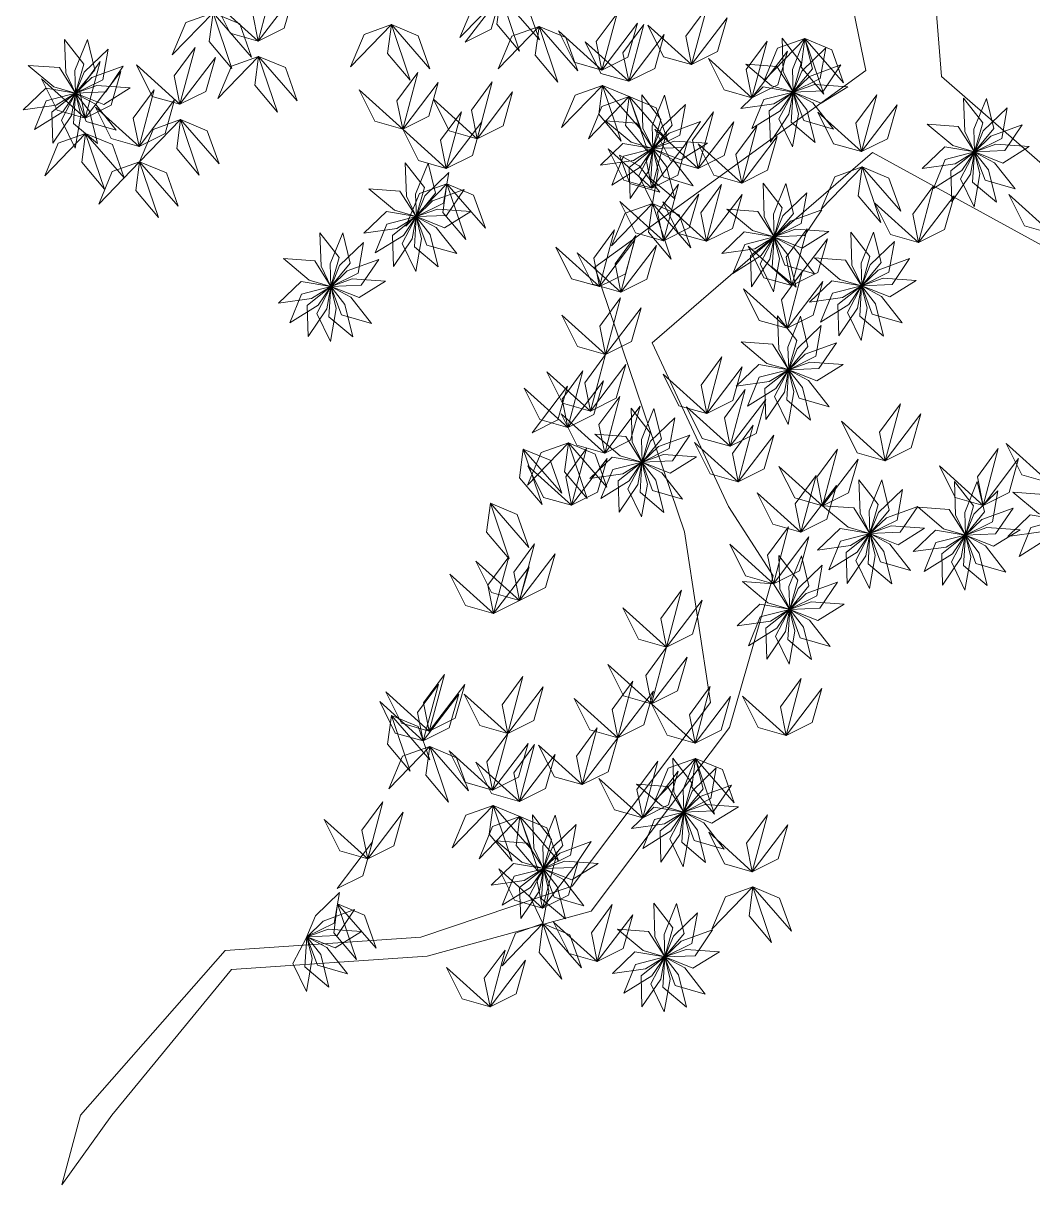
# Model space of a CAD drawing. Header units: inches. Extents: x 4350 to 28384, y -6772 to 993.
# Drawn here: x 5219.3 to 5322.4, y 417.6 to 536.2 of the extents above; entities that cross this region are included whole.
import ezdxf

# ---------------------------------------------------------------- set-up
doc = ezdxf.new("R2010")
doc.units = ezdxf.units.IN
doc.header["$MEASUREMENT"] = 0
doc.layers.add('nascosti', color=1, linetype='Continuous')

msp = doc.modelspace()

# ---------------------------------------------------------------- linework, layer by layer
at = {"layer": 'nascosti', "linetype": 'Continuous', "lineweight": 0}
for points in [[(5440.23, 498.36), (5418.93, 504.08), (5403.46, 505.31), (5384.08, 514.9), (5363.53, 492.9), (5334.44, 512.13), (5313.09, 530.75), (5311.06, 555.89), (5312.89, 582.33), (5310.26, 596.51), (5291.49, 613.85), (5281.13, 625.41), (5297.87, 633.21), (5333.93, 644.31), (5365.51, 649.59), (5395.2, 641.32), (5435.2, 634.39)], [(5302.06, 547.47), (5305.35, 531.37), (5277.7, 511.27), (5286.83, 484.23), (5289.48, 466.83), (5275.36, 448.07), (5259.91, 442.86), (5239.93, 441.49), (5225.16, 424.67), (5223.25, 417.57), (5228.38, 424.68), (5240.58, 439.56), (5260.56, 440.93), (5277.31, 445.5), (5291.42, 464.26), (5295.88, 479.75), (5291.33, 486.82), (5283.53, 503.56), (5306.03, 522.99), (5336.39, 506.34)]]:
    msp.add_lwpolyline(points, dxfattribs=at)
at = {"layer": 'nascosti', "lineweight": 0}
for points in [[(5243.31, 534.36), (5242.72, 537.27), (5244.85, 540.16), (5243.31, 534.36)], [(5243.31, 534.36), (5245.96, 535.68), (5246.94, 539.13), (5243.31, 534.36)], [(5268.08, 539.02), (5265.28, 538.03), (5263.9, 534.72), (5268.08, 539.02)], [(5264.44, 534.25), (5267.1, 535.57), (5268.08, 539.02), (5264.44, 534.25)], [(5268.08, 539.02), (5267.69, 536.09), (5270, 533.34), (5268.08, 539.02)], [(5268.08, 539.02), (5270.81, 537.88), (5272.02, 534.5), (5268.08, 539.02)], [(5243.31, 534.36), (5240.46, 535.17), (5238.86, 538.38), (5243.31, 534.36)], [(5287.56, 531.96), (5286.98, 534.86), (5289.11, 537.75), (5287.56, 531.96)], [(5238.7, 537.25), (5235.91, 536.25), (5234.53, 532.94), (5238.7, 537.25)], [(5238.7, 537.25), (5238.31, 534.31), (5240.63, 531.57), (5238.7, 537.25)], [(5238.7, 537.25), (5241.44, 536.11), (5242.64, 532.73), (5238.7, 537.25)], [(5278.41, 531.39), (5277.83, 534.3), (5279.96, 537.19), (5278.41, 531.39)], [(5278.41, 531.39), (5281.07, 532.71), (5282.04, 536.17), (5278.41, 531.39)], [(5287.56, 531.96), (5290.22, 533.28), (5291.2, 536.73), (5287.56, 531.96)], [(5256.91, 536.04), (5254.12, 535.04), (5252.74, 531.73), (5256.91, 536.04)], [(5256.91, 536.04), (5256.52, 533.1), (5258.84, 530.35), (5256.91, 536.04)], [(5256.91, 536.04), (5259.65, 534.89), (5260.85, 531.51), (5256.91, 536.04)], [(5271.99, 535.85), (5269.2, 534.85), (5267.82, 531.54), (5271.99, 535.85)], [(5271.99, 535.85), (5271.6, 532.91), (5273.92, 530.17), (5271.99, 535.85)], [(5271.99, 535.85), (5274.73, 534.71), (5275.94, 531.33), (5271.99, 535.85)], [(5278.41, 531.39), (5275.56, 532.2), (5273.96, 535.41), (5278.41, 531.39)], [(5281.15, 530.25), (5280.56, 533.16), (5282.69, 536.05), (5281.15, 530.25)], [(5281.15, 530.25), (5283.8, 531.57), (5284.78, 535.03), (5281.15, 530.25)], [(5287.56, 531.96), (5284.71, 532.76), (5283.11, 535.98), (5287.56, 531.96)], [(5223.54, 534.52), (5223.66, 531.12), (5224.67, 529.04), (5225.5, 532.01), (5223.54, 534.52)], [(5225.88, 534.51), (5224.6, 531.35), (5224.67, 529.04), (5226.64, 531.42), (5225.88, 534.51)], [(5281.15, 530.25), (5278.3, 531.06), (5276.7, 534.27), (5281.15, 530.25)], [(5293.73, 528.57), (5293.15, 531.47), (5295.27, 534.36), (5293.73, 528.57)], [(5299.14, 534.63), (5296.35, 533.63), (5294.96, 530.32), (5299.14, 534.63)], [(5296.81, 534.64), (5296.93, 531.24), (5297.93, 529.16), (5298.76, 532.13), (5296.81, 534.64)], [(5299.14, 534.63), (5297.86, 531.47), (5297.93, 529.16), (5299.9, 531.54), (5299.14, 534.63)], [(5299.14, 534.63), (5298.75, 531.69), (5301.06, 528.95), (5299.14, 534.63)], [(5299.14, 534.63), (5301.87, 533.48), (5303.08, 530.1), (5299.14, 534.63)], [(5228, 533.54), (5225.54, 531.17), (5224.67, 529.04), (5227.44, 530.41), (5228, 533.54)], [(5235.32, 527.9), (5234.74, 530.81), (5236.86, 533.7), (5235.32, 527.9)], [(5235.32, 527.9), (5237.98, 529.22), (5238.95, 532.68), (5235.32, 527.9)], [(5243.36, 532.79), (5240.57, 531.8), (5239.19, 528.49), (5243.36, 532.79)], [(5243.36, 532.79), (5242.97, 529.86), (5245.29, 527.11), (5243.36, 532.79)], [(5243.36, 532.79), (5246.1, 531.65), (5247.3, 528.27), (5243.36, 532.79)], [(5293.73, 528.57), (5290.88, 529.37), (5289.28, 532.59), (5293.73, 528.57)], [(5293.73, 528.57), (5296.38, 529.89), (5297.36, 533.34), (5293.73, 528.57)], [(5301.26, 533.66), (5298.81, 531.29), (5297.94, 529.16), (5300.7, 530.53), (5301.26, 533.66)], [(5219.83, 531.88), (5222.45, 529.68), (5224.66, 529.04), (5223.01, 531.65), (5219.83, 531.88)], [(5229.54, 531.8), (5226.34, 530.63), (5224.67, 529.03), (5227.76, 529.16), (5229.54, 531.8)], [(5225.63, 526.49), (5225.05, 529.39), (5227.18, 532.28), (5225.63, 526.49)], [(5235.32, 527.9), (5232.47, 528.71), (5230.87, 531.92), (5235.32, 527.9)], [(5293.1, 531.99), (5295.71, 529.8), (5297.92, 529.16), (5296.27, 531.76), (5293.1, 531.99)], [(5302.8, 531.92), (5299.6, 530.75), (5297.94, 529.15), (5301.02, 529.28), (5302.8, 531.92)], [(5225.63, 526.49), (5222.78, 527.29), (5221.18, 530.51), (5225.63, 526.49)], [(5225.63, 526.49), (5228.29, 527.81), (5229.27, 531.26), (5225.63, 526.49)], [(5258.07, 525.36), (5257.48, 528.27), (5259.61, 531.16), (5258.07, 525.36)], [(5219.32, 527.34), (5222.7, 527.82), (5224.66, 529.03), (5221.62, 529.55), (5219.32, 527.34)], [(5220.47, 525.32), (5223.36, 527.12), (5224.66, 529.03), (5221.67, 528.26), (5220.47, 525.32)], [(5222.34, 523.93), (5224.25, 526.76), (5224.66, 529.03), (5222.24, 527.11), (5222.34, 523.93)], [(5224.62, 523.43), (5225.21, 526.79), (5224.66, 529.03), (5223.23, 526.29), (5224.62, 523.43)], [(5226.9, 523.89), (5226.08, 527.2), (5224.66, 529.02), (5224.47, 525.95), (5226.9, 523.89)], [(5230.24, 529.57), (5226.84, 529.81), (5224.67, 529.03), (5227.54, 527.89), (5230.24, 529.57)], [(5228.8, 525.25), (5226.7, 527.93), (5224.67, 529.02), (5225.74, 526.13), (5228.8, 525.25)], [(5231.15, 523.6), (5230.56, 526.5), (5232.69, 529.39), (5231.15, 523.6)], [(5258.07, 525.36), (5255.22, 526.17), (5253.62, 529.38), (5258.07, 525.36)], [(5258.07, 525.36), (5260.72, 526.68), (5261.7, 530.14), (5258.07, 525.36)], [(5265.66, 524.39), (5265.08, 527.3), (5267.21, 530.19), (5265.66, 524.39)], [(5265.66, 524.39), (5268.32, 525.71), (5269.29, 529.16), (5265.66, 524.39)], [(5278.47, 529.83), (5275.67, 528.83), (5274.29, 525.52), (5278.47, 529.83)], [(5278.47, 529.83), (5278.08, 526.89), (5280.39, 524.15), (5278.47, 529.83)], [(5278.47, 529.83), (5281.2, 528.69), (5282.41, 525.3), (5278.47, 529.83)], [(5292.58, 527.46), (5295.96, 527.94), (5297.92, 529.15), (5294.88, 529.67), (5292.58, 527.46)], [(5293.73, 525.44), (5296.62, 527.24), (5297.92, 529.15), (5294.93, 528.38), (5293.73, 525.44)], [(5295.61, 524.05), (5297.51, 526.88), (5297.92, 529.15), (5295.5, 527.23), (5295.61, 524.05)], [(5297.88, 523.55), (5298.47, 526.9), (5297.92, 529.14), (5296.49, 526.41), (5297.88, 523.55)], [(5300.17, 524.01), (5299.34, 527.32), (5297.93, 529.14), (5297.73, 526.07), (5300.17, 524.01)], [(5302.06, 525.37), (5299.96, 528.05), (5297.93, 529.14), (5299.01, 526.25), (5302.06, 525.37)], [(5303.51, 529.69), (5300.11, 529.93), (5297.94, 529.15), (5300.8, 528.01), (5303.51, 529.69)], [(5231.15, 523.6), (5233.8, 524.92), (5234.78, 528.37), (5231.15, 523.6)], [(5265.66, 524.39), (5262.81, 525.2), (5261.21, 528.41), (5265.66, 524.39)], [(5281.2, 528.69), (5278.41, 527.69), (5277.03, 524.38), (5281.2, 528.69)], [(5281.2, 528.69), (5280.81, 525.75), (5283.13, 523), (5281.2, 528.69)], [(5281.2, 528.69), (5283.94, 527.54), (5285.14, 524.16), (5281.2, 528.69)], [(5282.48, 528.87), (5282.6, 525.46), (5283.61, 523.38), (5284.44, 526.35), (5282.48, 528.87)], [(5284.81, 528.85), (5283.54, 525.69), (5283.61, 523.38), (5285.58, 525.76), (5284.81, 528.85)], [(5286.93, 527.88), (5284.48, 525.52), (5283.61, 523.38), (5286.37, 524.75), (5286.93, 527.88)], [(5304.93, 523.07), (5304.34, 525.98), (5306.47, 528.87), (5304.93, 523.07)], [(5304.93, 523.07), (5307.58, 524.39), (5308.56, 527.85), (5304.93, 523.07)], [(5315.34, 528.53), (5315.46, 525.13), (5316.46, 523.05), (5317.29, 526.02), (5315.34, 528.53)], [(5317.67, 528.51), (5316.39, 525.35), (5316.46, 523.05), (5318.43, 525.42), (5317.67, 528.51)], [(5231.15, 523.6), (5228.3, 524.4), (5226.7, 527.62), (5231.15, 523.6)], [(5262.52, 521.34), (5261.94, 524.25), (5264.06, 527.14), (5262.52, 521.34)], [(5288.25, 521.34), (5287.67, 524.25), (5289.79, 527.14), (5288.25, 521.34)], [(5304.93, 523.07), (5302.07, 523.88), (5300.47, 527.09), (5304.93, 523.07)], [(5319.79, 527.55), (5317.34, 525.18), (5316.47, 523.04), (5319.23, 524.42), (5319.79, 527.55)], [(5235.37, 526.34), (5232.58, 525.34), (5231.2, 522.03), (5235.37, 526.34)], [(5235.37, 526.34), (5234.99, 523.4), (5237.3, 520.66), (5235.37, 526.34)], [(5235.37, 526.34), (5238.11, 525.2), (5239.32, 521.82), (5235.37, 526.34)], [(5262.52, 521.34), (5265.18, 522.66), (5266.15, 526.12), (5262.52, 521.34)], [(5278.77, 526.22), (5281.38, 524.03), (5283.6, 523.38), (5281.95, 525.99), (5278.77, 526.22)], [(5288.48, 526.14), (5285.28, 524.97), (5283.61, 523.38), (5286.69, 523.5), (5288.48, 526.14)], [(5288.25, 521.34), (5290.9, 522.66), (5291.88, 526.11), (5288.25, 521.34)], [(5292.68, 519.86), (5292.09, 522.77), (5294.22, 525.66), (5292.68, 519.86)], [(5311.63, 525.88), (5314.24, 523.69), (5316.45, 523.05), (5314.8, 525.65), (5311.63, 525.88)], [(5321.33, 525.8), (5318.13, 524.64), (5316.47, 523.04), (5319.55, 523.17), (5321.33, 525.8)], [(5225.69, 524.92), (5222.89, 523.92), (5221.51, 520.61), (5225.69, 524.92)], [(5225.69, 524.92), (5225.3, 521.98), (5227.61, 519.24), (5225.69, 524.92)], [(5225.69, 524.92), (5228.42, 523.78), (5229.63, 520.4), (5225.69, 524.92)], [(5262.52, 521.34), (5259.67, 522.15), (5258.07, 525.36), (5262.52, 521.34)], [(5283.51, 519.34), (5282.92, 522.24), (5285.05, 525.13), (5283.51, 519.34)], [(5288.25, 521.34), (5285.4, 522.15), (5283.8, 525.36), (5288.25, 521.34)], [(5292.68, 519.86), (5295.33, 521.18), (5296.31, 524.63), (5292.68, 519.86)], [(5278.26, 521.69), (5281.63, 522.16), (5283.59, 523.38), (5280.55, 523.89), (5278.26, 521.69)], [(5283.51, 519.34), (5280.65, 520.14), (5279.05, 523.36), (5283.51, 519.34)], [(5279.41, 519.66), (5282.3, 521.47), (5283.59, 523.37), (5280.61, 522.61), (5279.41, 519.66)], [(5281.28, 518.27), (5283.19, 521.1), (5283.6, 523.37), (5281.18, 521.45), (5281.28, 518.27)], [(5283.56, 517.77), (5284.15, 521.13), (5283.6, 523.37), (5282.17, 520.63), (5283.56, 517.77)], [(5285.84, 518.24), (5285.02, 521.54), (5283.6, 523.37), (5283.41, 520.29), (5285.84, 518.24)], [(5283.51, 519.34), (5286.16, 520.66), (5287.14, 524.11), (5283.51, 519.34)], [(5289.18, 523.92), (5285.78, 524.15), (5283.61, 523.37), (5286.48, 522.24), (5289.18, 523.92)], [(5287.74, 519.59), (5285.64, 522.28), (5283.61, 523.37), (5284.68, 520.48), (5287.74, 519.59)], [(5292.68, 519.86), (5289.82, 520.67), (5288.23, 523.88), (5292.68, 519.86)], [(5311.11, 521.35), (5314.49, 521.83), (5316.45, 523.04), (5313.41, 523.56), (5311.11, 521.35)], [(5322.04, 523.58), (5318.64, 523.82), (5316.47, 523.04), (5319.33, 521.9), (5322.04, 523.58)], [(5231.2, 522.03), (5228.41, 521.03), (5227.03, 517.72), (5231.2, 522.03)], [(5231.2, 522.03), (5230.81, 519.09), (5233.13, 516.35), (5231.2, 522.03)], [(5231.2, 522.03), (5233.94, 520.89), (5235.14, 517.51), (5231.2, 522.03)], [(5258.33, 521.92), (5258.45, 518.52), (5259.45, 516.44), (5260.28, 519.41), (5258.33, 521.92)], [(5260.66, 521.9), (5259.38, 518.74), (5259.46, 516.44), (5261.42, 518.82), (5260.66, 521.9)], [(5284.32, 518.93), (5282.22, 521.62), (5280.19, 522.71), (5281.26, 519.82), (5284.32, 518.93)], [(5312.26, 519.32), (5315.15, 521.13), (5316.45, 523.04), (5313.46, 522.27), (5312.26, 519.32)], [(5314.14, 517.94), (5316.04, 520.77), (5316.45, 523.04), (5314.03, 521.12), (5314.14, 517.94)], [(5316.41, 517.44), (5317, 520.79), (5316.45, 523.03), (5315.02, 520.3), (5316.41, 517.44)], [(5318.7, 517.9), (5317.87, 521.21), (5316.46, 523.03), (5316.26, 519.95), (5318.7, 517.9)], [(5320.59, 519.26), (5318.49, 521.94), (5316.46, 523.03), (5317.54, 520.14), (5320.59, 519.26)], [(5262.78, 520.94), (5260.33, 518.57), (5259.46, 516.44), (5262.22, 517.81), (5262.78, 520.94)], [(5304.98, 521.5), (5302.19, 520.51), (5300.8, 517.2), (5304.98, 521.5)], [(5304.98, 521.5), (5304.59, 518.57), (5306.9, 515.82), (5304.98, 521.5)], [(5304.98, 521.5), (5307.71, 520.36), (5308.92, 516.98), (5304.98, 521.5)], [(5262.57, 519.77), (5259.78, 518.78), (5258.4, 515.47), (5262.57, 519.77)], [(5262.57, 519.77), (5262.18, 516.84), (5264.5, 514.09), (5262.57, 519.77)], [(5262.57, 519.77), (5265.31, 518.63), (5266.52, 515.25), (5262.57, 519.77)], [(5284.68, 513.96), (5284.1, 516.86), (5286.22, 519.75), (5284.68, 513.96)], [(5289.08, 513.91), (5288.5, 516.81), (5290.63, 519.7), (5289.08, 513.91)], [(5294.87, 519.85), (5294.99, 516.45), (5295.99, 514.37), (5296.82, 517.34), (5294.87, 519.85)], [(5297.2, 519.83), (5295.92, 516.67), (5296, 514.37), (5297.96, 516.74), (5297.2, 519.83)], [(5310.73, 513.78), (5310.15, 516.69), (5312.27, 519.58), (5310.73, 513.78)], [(5254.62, 519.27), (5257.23, 517.08), (5259.45, 516.44), (5257.79, 519.04), (5254.62, 519.27)], [(5264.33, 519.19), (5261.12, 518.03), (5259.46, 516.43), (5262.54, 516.56), (5264.33, 519.19)], [(5284.68, 513.96), (5287.33, 515.28), (5288.31, 518.73), (5284.68, 513.96)], [(5289.08, 513.91), (5291.74, 515.23), (5292.72, 518.68), (5289.08, 513.91)], [(5299.32, 518.87), (5296.87, 516.5), (5296, 514.36), (5298.76, 515.74), (5299.32, 518.87)], [(5310.73, 513.78), (5313.39, 515.1), (5314.36, 518.55), (5310.73, 513.78)], [(5324.43, 514.67), (5321.57, 515.48), (5319.97, 518.69), (5324.43, 514.67)], [(5265.03, 516.97), (5261.63, 517.21), (5259.46, 516.43), (5262.33, 515.29), (5265.03, 516.97)], [(5283.56, 517.77), (5280.77, 516.78), (5279.38, 513.46), (5283.56, 517.77)], [(5284.68, 513.96), (5281.83, 514.76), (5280.23, 517.98), (5284.68, 513.96)], [(5283.56, 517.77), (5283.17, 514.83), (5285.48, 512.09), (5283.56, 517.77)], [(5283.56, 517.77), (5286.29, 516.63), (5287.5, 513.25), (5283.56, 517.77)], [(5289.08, 513.91), (5286.23, 514.72), (5284.63, 517.93), (5289.08, 513.91)], [(5291.16, 517.2), (5293.77, 515.01), (5295.99, 514.37), (5294.33, 516.97), (5291.16, 517.2)], [(5310.73, 513.78), (5307.88, 514.59), (5306.28, 517.8), (5310.73, 513.78)], [(5254.11, 514.74), (5257.48, 515.22), (5259.44, 516.43), (5256.4, 516.95), (5254.11, 514.74)], [(5255.26, 512.72), (5258.15, 514.52), (5259.44, 516.43), (5256.45, 515.66), (5255.26, 512.72)], [(5257.13, 511.33), (5259.04, 514.16), (5259.44, 516.43), (5257.03, 514.51), (5257.13, 511.33)], [(5259.41, 510.83), (5260, 514.18), (5259.45, 516.42), (5258.02, 513.69), (5259.41, 510.83)], [(5261.69, 511.29), (5260.86, 514.6), (5259.45, 516.42), (5259.26, 513.34), (5261.69, 511.29)], [(5263.59, 512.65), (5261.49, 515.33), (5259.45, 516.42), (5260.53, 513.53), (5263.59, 512.65)], [(5300.87, 517.12), (5297.66, 515.96), (5296, 514.36), (5299.08, 514.49), (5300.87, 517.12)], [(5249.62, 514.79), (5249.74, 511.38), (5250.74, 509.3), (5251.57, 512.27), (5249.62, 514.79)], [(5278.15, 509.28), (5277.57, 512.18), (5279.69, 515.07), (5278.15, 509.28)], [(5290.65, 512.67), (5294.02, 513.15), (5295.98, 514.36), (5292.94, 514.88), (5290.65, 512.67)], [(5301.57, 514.9), (5298.17, 515.14), (5296, 514.36), (5298.87, 513.22), (5301.57, 514.9)], [(5297.81, 509.39), (5297.22, 512.29), (5299.35, 515.18), (5297.81, 509.39)], [(5303.81, 514.86), (5303.93, 511.46), (5304.94, 509.38), (5305.77, 512.35), (5303.81, 514.86)], [(5306.14, 514.84), (5304.87, 511.68), (5304.94, 509.38), (5306.91, 511.76), (5306.14, 514.84)], [(5251.95, 514.77), (5250.67, 511.61), (5250.74, 509.3), (5252.71, 511.68), (5251.95, 514.77)], [(5254.07, 513.8), (5251.62, 511.43), (5250.75, 509.3), (5253.51, 510.67), (5254.07, 513.8)], [(5278.15, 509.28), (5280.81, 510.6), (5281.78, 514.05), (5278.15, 509.28)], [(5280.34, 508.72), (5279.75, 511.62), (5281.88, 514.51), (5280.34, 508.72)], [(5291.79, 510.64), (5294.68, 512.45), (5295.98, 514.36), (5292.99, 513.59), (5291.79, 510.64)], [(5293.67, 509.26), (5295.57, 512.09), (5295.98, 514.36), (5293.57, 512.44), (5293.67, 509.26)], [(5295.94, 508.76), (5296.54, 512.11), (5295.99, 514.35), (5294.56, 511.62), (5295.94, 508.76)], [(5298.23, 509.22), (5297.4, 512.53), (5295.99, 514.35), (5295.8, 511.27), (5298.23, 509.22)], [(5300.12, 510.58), (5298.03, 513.26), (5295.99, 514.35), (5297.07, 511.46), (5300.12, 510.58)], [(5297.81, 509.39), (5300.46, 510.71), (5301.44, 514.16), (5297.81, 509.39)], [(5308.27, 513.88), (5305.81, 511.51), (5304.94, 509.38), (5307.71, 510.75), (5308.27, 513.88)], [(5278.15, 509.28), (5275.3, 510.08), (5273.7, 513.3), (5278.15, 509.28)], [(5280.34, 508.72), (5277.49, 509.53), (5275.89, 512.74), (5280.34, 508.72)], [(5280.34, 508.72), (5282.99, 510.04), (5283.97, 513.49), (5280.34, 508.72)], [(5297.81, 509.39), (5294.95, 510.19), (5293.35, 513.41), (5297.81, 509.39)], [(5245.91, 512.14), (5248.52, 509.95), (5250.73, 509.3), (5249.08, 511.91), (5245.91, 512.14)], [(5255.62, 512.06), (5252.41, 510.89), (5250.75, 509.3), (5253.83, 509.42), (5255.62, 512.06)], [(5300.1, 512.21), (5302.71, 510.02), (5304.93, 509.38), (5303.28, 511.98), (5300.1, 512.21)], [(5309.81, 512.14), (5306.61, 510.97), (5304.94, 509.37), (5308.03, 509.5), (5309.81, 512.14)], [(5256.32, 509.84), (5252.92, 510.07), (5250.75, 509.29), (5253.62, 508.16), (5256.32, 509.84)], [(5297.33, 505.04), (5296.74, 507.94), (5298.87, 510.83), (5297.33, 505.04)], [(5310.51, 509.91), (5307.11, 510.15), (5304.94, 509.37), (5307.81, 508.23), (5310.51, 509.91)], [(5245.39, 507.61), (5248.77, 508.08), (5250.73, 509.3), (5247.69, 509.81), (5245.39, 507.61)], [(5246.54, 505.58), (5249.43, 507.38), (5250.73, 509.29), (5247.74, 508.53), (5246.54, 505.58)], [(5248.42, 504.19), (5250.32, 507.02), (5250.73, 509.29), (5248.31, 507.37), (5248.42, 504.19)], [(5250.69, 503.69), (5251.29, 507.05), (5250.73, 509.29), (5249.31, 506.55), (5250.69, 503.69)], [(5252.98, 504.16), (5252.15, 507.46), (5250.74, 509.29), (5250.54, 506.21), (5252.98, 504.16)], [(5254.87, 505.51), (5252.78, 508.2), (5250.74, 509.29), (5251.82, 506.4), (5254.87, 505.51)], [(5297.33, 505.04), (5294.47, 505.84), (5292.88, 509.05), (5297.33, 505.04)], [(5297.33, 505.04), (5299.98, 506.36), (5300.96, 509.81), (5297.33, 505.04)], [(5299.59, 507.68), (5302.97, 508.16), (5304.93, 509.37), (5301.88, 509.89), (5299.59, 507.68)], [(5300.74, 505.66), (5303.63, 507.46), (5304.93, 509.37), (5301.94, 508.6), (5300.74, 505.66)], [(5302.61, 504.27), (5304.52, 507.1), (5304.93, 509.37), (5302.51, 507.45), (5302.61, 504.27)], [(5304.89, 503.77), (5305.48, 507.12), (5304.93, 509.36), (5303.5, 506.63), (5304.89, 503.77)], [(5307.17, 504.23), (5306.35, 507.54), (5304.93, 509.36), (5304.74, 506.28), (5307.17, 504.23)], [(5309.07, 505.59), (5306.97, 508.27), (5304.94, 509.36), (5306.01, 506.47), (5309.07, 505.59)], [(5278.77, 502.35), (5278.19, 505.26), (5280.32, 508.15), (5278.77, 502.35)], [(5278.77, 502.35), (5281.43, 503.68), (5282.4, 507.13), (5278.77, 502.35)], [(5278.77, 502.35), (5275.92, 503.16), (5274.32, 506.37), (5278.77, 502.35)], [(5296.35, 506.29), (5296.47, 502.89), (5297.47, 500.81), (5298.3, 503.78), (5296.35, 506.29)], [(5298.68, 506.27), (5297.4, 503.11), (5297.48, 500.81), (5299.44, 503.18), (5298.68, 506.27)], [(5300.8, 505.31), (5298.35, 502.94), (5297.48, 500.8), (5300.24, 502.18), (5300.8, 505.31)], [(5292.64, 503.64), (5295.25, 501.45), (5297.47, 500.81), (5295.81, 503.41), (5292.64, 503.64)], [(5302.35, 503.56), (5299.15, 502.4), (5297.48, 500.8), (5300.56, 500.93), (5302.35, 503.56)], [(5277.23, 496.56), (5276.65, 499.46), (5278.77, 502.35), (5277.23, 496.56)], [(5289.11, 496.32), (5288.53, 499.22), (5290.66, 502.11), (5289.11, 496.32)], [(5277.23, 496.56), (5274.38, 497.37), (5272.78, 500.58), (5277.23, 496.56)], [(5274.93, 494.89), (5274.34, 497.79), (5276.47, 500.68), (5274.93, 494.89)], [(5277.23, 496.56), (5279.88, 497.88), (5280.86, 501.33), (5277.23, 496.56)], [(5289.11, 496.32), (5291.77, 497.64), (5292.74, 501.09), (5289.11, 496.32)], [(5292.13, 499.11), (5295.5, 499.59), (5297.46, 500.8), (5294.42, 501.32), (5292.13, 499.11)], [(5293.28, 497.08), (5296.17, 498.89), (5297.46, 500.8), (5294.48, 500.03), (5293.28, 497.08)], [(5295.15, 495.7), (5297.06, 498.52), (5297.46, 500.79), (5295.05, 498.88), (5295.15, 495.7)], [(5297.43, 495.2), (5298.02, 498.55), (5297.47, 500.79), (5296.04, 498.06), (5297.43, 495.2)], [(5299.71, 495.66), (5298.88, 498.97), (5297.47, 500.79), (5297.28, 497.71), (5299.71, 495.66)], [(5301.61, 497.02), (5299.51, 499.7), (5297.47, 500.79), (5298.55, 497.9), (5301.61, 497.02)], [(5303.05, 501.34), (5299.65, 501.58), (5297.48, 500.8), (5300.35, 499.66), (5303.05, 501.34)], [(5274.93, 494.89), (5277.58, 496.21), (5278.56, 499.66), (5274.93, 494.89)], [(5289.11, 496.32), (5286.26, 497.12), (5284.66, 500.34), (5289.11, 496.32)], [(5274.93, 494.89), (5272.07, 495.7), (5270.47, 498.91), (5274.93, 494.89)], [(5271.27, 494.35), (5273.92, 495.68), (5274.9, 499.13), (5271.27, 494.35)], [(5291.5, 492.98), (5290.92, 495.89), (5293.04, 498.78), (5291.5, 492.98)], [(5278.69, 492.29), (5278.1, 495.19), (5280.23, 498.08), (5278.69, 492.29)], [(5278.69, 492.29), (5281.34, 493.61), (5282.32, 497.06), (5278.69, 492.29)], [(5291.5, 492.98), (5288.65, 493.79), (5287.05, 497), (5291.5, 492.98)], [(5291.5, 492.98), (5294.16, 494.3), (5295.13, 497.76), (5291.5, 492.98)], [(5307.33, 491.51), (5306.75, 494.42), (5308.88, 497.31), (5307.33, 491.51)], [(5278.69, 492.29), (5275.84, 493.09), (5274.24, 496.31), (5278.69, 492.29)], [(5281.38, 496.86), (5281.5, 493.45), (5282.51, 491.37), (5283.34, 494.34), (5281.38, 496.86)], [(5283.71, 496.84), (5282.44, 493.68), (5282.51, 491.37), (5284.48, 493.75), (5283.71, 496.84)], [(5285.84, 495.87), (5283.38, 493.5), (5282.51, 491.37), (5285.28, 492.74), (5285.84, 495.87)], [(5307.33, 491.51), (5309.99, 492.83), (5310.96, 496.29), (5307.33, 491.51)], [(5292.32, 489.36), (5291.74, 492.26), (5293.86, 495.15), (5292.32, 489.36)], [(5307.33, 491.51), (5304.48, 492.32), (5302.88, 495.53), (5307.33, 491.51)], [(5277.67, 494.21), (5280.28, 492.02), (5282.5, 491.37), (5280.85, 493.98), (5277.67, 494.21)], [(5287.38, 494.13), (5284.18, 492.96), (5282.51, 491.37), (5285.6, 491.49), (5287.38, 494.13)], [(5292.32, 489.36), (5294.98, 490.68), (5295.95, 494.13), (5292.32, 489.36)], [(5270.38, 492.7), (5269.99, 489.76), (5272.31, 487.02), (5270.38, 492.7)], [(5270.38, 492.7), (5273.12, 491.56), (5274.32, 488.18), (5270.38, 492.7)], [(5274.98, 493.32), (5272.19, 492.33), (5270.8, 489.01), (5274.98, 493.32)], [(5274.98, 493.32), (5274.59, 490.38), (5276.9, 487.64), (5274.98, 493.32)], [(5275.3, 486.96), (5274.71, 489.86), (5276.84, 492.75), (5275.3, 486.96)], [(5274.98, 493.32), (5277.71, 492.18), (5278.92, 488.8), (5274.98, 493.32)], [(5292.32, 489.36), (5289.47, 490.16), (5287.87, 493.38), (5292.32, 489.36)], [(5300.94, 486.91), (5300.36, 489.81), (5302.48, 492.7), (5300.94, 486.91)], [(5317.33, 486.95), (5316.75, 489.85), (5318.87, 492.74), (5317.33, 486.95)], [(5324.13, 489.25), (5321.28, 490.05), (5319.68, 493.27), (5324.13, 489.25)], [(5275.3, 486.96), (5277.95, 488.28), (5278.93, 491.73), (5275.3, 486.96)], [(5277.16, 489.68), (5280.54, 490.15), (5282.5, 491.37), (5279.45, 491.88), (5277.16, 489.68)], [(5278.31, 487.65), (5281.2, 489.46), (5282.5, 491.36), (5279.51, 490.6), (5278.31, 487.65)], [(5280.18, 486.26), (5282.09, 489.09), (5282.5, 491.36), (5280.08, 489.44), (5280.18, 486.26)], [(5282.46, 485.76), (5283.05, 489.12), (5282.5, 491.36), (5281.07, 488.62), (5282.46, 485.76)], [(5284.74, 486.23), (5283.92, 489.53), (5282.5, 491.36), (5282.31, 488.28), (5284.74, 486.23)], [(5288.08, 491.91), (5284.68, 492.14), (5282.51, 491.36), (5285.38, 490.23), (5288.08, 491.91)], [(5286.64, 487.58), (5284.54, 490.27), (5282.51, 491.36), (5283.58, 488.47), (5286.64, 487.58)], [(5300.94, 486.91), (5303.6, 488.23), (5304.57, 491.68), (5300.94, 486.91)], [(5317.33, 486.95), (5319.98, 488.27), (5320.96, 491.72), (5317.33, 486.95)], [(5275.3, 486.96), (5272.45, 487.76), (5270.85, 490.97), (5275.3, 486.96)], [(5300.94, 486.91), (5298.09, 487.71), (5296.49, 490.93), (5300.94, 486.91)], [(5298.73, 484.21), (5298.14, 487.11), (5300.27, 490), (5298.73, 484.21)], [(5317.33, 486.95), (5314.48, 487.75), (5312.88, 490.97), (5317.33, 486.95)], [(5298.73, 484.21), (5301.38, 485.53), (5302.36, 488.98), (5298.73, 484.21)], [(5304.65, 489.56), (5304.77, 486.15), (5305.78, 484.07), (5306.61, 487.05), (5304.65, 489.56)], [(5306.98, 489.54), (5305.71, 486.38), (5305.78, 484.07), (5307.75, 486.45), (5306.98, 489.54)], [(5314.4, 489.4), (5314.52, 485.99), (5315.52, 483.92), (5316.35, 486.89), (5314.4, 489.4)], [(5316.73, 489.38), (5315.45, 486.22), (5315.53, 483.92), (5317.49, 486.29), (5316.73, 489.38)], [(5298.73, 484.21), (5295.87, 485.01), (5294.27, 488.22), (5298.73, 484.21)], [(5309.1, 488.57), (5306.65, 486.21), (5305.78, 484.07), (5308.54, 485.44), (5309.1, 488.57)], [(5318.85, 488.42), (5316.4, 486.05), (5315.53, 483.91), (5318.29, 485.28), (5318.85, 488.42)], [(5320.36, 488.3), (5322.97, 486.11), (5325.19, 485.47), (5323.53, 488.07), (5320.36, 488.3)], [(5267.02, 487.16), (5266.63, 484.22), (5268.94, 481.48), (5267.02, 487.16)], [(5267.02, 487.16), (5269.75, 486.02), (5270.96, 482.64), (5267.02, 487.16)], [(5300.94, 486.91), (5303.55, 484.72), (5305.77, 484.07), (5304.12, 486.68), (5300.94, 486.91)], [(5310.65, 486.83), (5307.45, 485.66), (5305.78, 484.07), (5308.86, 484.2), (5310.65, 486.83)], [(5310.69, 486.75), (5313.3, 484.56), (5315.52, 483.92), (5313.86, 486.52), (5310.69, 486.75)], [(5320.4, 486.67), (5317.19, 485.51), (5315.53, 483.91), (5318.61, 484.04), (5320.4, 486.67)], [(5319.85, 483.77), (5323.22, 484.25), (5325.18, 485.46), (5322.14, 485.98), (5319.85, 483.77)], [(5321, 481.74), (5323.89, 483.55), (5325.18, 485.46), (5322.2, 484.69), (5321, 481.74)], [(5295.92, 478.95), (5295.33, 481.85), (5297.46, 484.74), (5295.92, 478.95)], [(5300.43, 482.38), (5303.8, 482.85), (5305.76, 484.07), (5302.72, 484.58), (5300.43, 482.38)], [(5301.58, 480.35), (5304.47, 482.16), (5305.76, 484.06), (5302.78, 483.3), (5301.58, 480.35)], [(5303.45, 478.96), (5305.36, 481.79), (5305.77, 484.06), (5303.35, 482.14), (5303.45, 478.96)], [(5305.73, 478.46), (5306.32, 481.82), (5305.77, 484.06), (5304.34, 481.32), (5305.73, 478.46)], [(5308.01, 478.93), (5307.19, 482.23), (5305.77, 484.06), (5305.58, 480.98), (5308.01, 478.93)], [(5311.35, 484.61), (5307.95, 484.84), (5305.78, 484.06), (5308.65, 482.93), (5311.35, 484.61)], [(5309.91, 480.28), (5307.81, 482.97), (5305.78, 484.06), (5306.85, 481.17), (5309.91, 480.28)], [(5310.18, 482.22), (5313.55, 482.69), (5315.51, 483.91), (5312.47, 484.42), (5310.18, 482.22)], [(5321.1, 484.45), (5317.7, 484.69), (5315.53, 483.91), (5318.4, 482.77), (5321.1, 484.45)], [(5270, 477.23), (5269.41, 480.14), (5271.54, 483.03), (5270, 477.23)], [(5295.92, 478.95), (5293.07, 479.75), (5291.47, 482.97), (5295.92, 478.95)], [(5295.92, 478.95), (5298.57, 480.27), (5299.55, 483.72), (5295.92, 478.95)], [(5311.32, 480.19), (5314.21, 482), (5315.51, 483.91), (5312.52, 483.14), (5311.32, 480.19)], [(5313.2, 478.81), (5315.1, 481.63), (5315.51, 483.9), (5313.1, 481.99), (5313.2, 478.81)], [(5315.47, 478.3), (5316.07, 481.66), (5315.52, 483.9), (5314.09, 481.17), (5315.47, 478.3)], [(5317.76, 478.77), (5316.93, 482.08), (5315.52, 483.9), (5315.33, 480.82), (5317.76, 478.77)], [(5319.65, 480.12), (5317.56, 482.81), (5315.52, 483.9), (5316.6, 481.01), (5319.65, 480.12)], [(5267.34, 475.91), (5266.76, 478.81), (5268.89, 481.7), (5267.34, 475.91)], [(5270, 477.23), (5272.65, 478.55), (5273.63, 482), (5270, 477.23)], [(5296.46, 481.83), (5296.58, 478.42), (5297.58, 476.34), (5298.41, 479.31), (5296.46, 481.83)], [(5298.79, 481.81), (5297.51, 478.65), (5297.58, 476.34), (5299.55, 478.72), (5298.79, 481.81)], [(5270, 477.23), (5267.15, 478.04), (5265.55, 481.25), (5270, 477.23)], [(5267.34, 475.91), (5270, 477.23), (5270.97, 480.68), (5267.34, 475.91)], [(5300.91, 480.84), (5298.46, 478.47), (5297.59, 476.34), (5300.35, 477.71), (5300.91, 480.84)], [(5267.34, 475.91), (5264.49, 476.71), (5262.89, 479.93), (5267.34, 475.91)], [(5285.01, 472.48), (5284.43, 475.39), (5286.55, 478.28), (5285.01, 472.48)], [(5292.75, 479.18), (5295.36, 476.99), (5297.57, 476.34), (5295.92, 478.95), (5292.75, 479.18)], [(5302.45, 479.1), (5299.25, 477.93), (5297.59, 476.33), (5300.67, 476.46), (5302.45, 479.1)], [(5285.01, 472.48), (5287.67, 473.8), (5288.64, 477.25), (5285.01, 472.48)], [(5292.23, 474.65), (5295.61, 475.12), (5297.57, 476.34), (5294.53, 476.85), (5292.23, 474.65)], [(5303.16, 476.87), (5299.76, 477.11), (5297.59, 476.33), (5300.45, 475.19), (5303.16, 476.87)], [(5285.01, 472.48), (5282.16, 473.29), (5280.56, 476.5), (5285.01, 472.48)], [(5293.38, 472.62), (5296.27, 474.42), (5297.57, 476.33), (5294.58, 475.56), (5293.38, 472.62)], [(5295.26, 471.23), (5297.16, 474.06), (5297.57, 476.33), (5295.15, 474.41), (5295.26, 471.23)], [(5297.53, 470.73), (5298.12, 474.09), (5297.57, 476.33), (5296.14, 473.59), (5297.53, 470.73)], [(5299.82, 471.2), (5298.99, 474.5), (5297.58, 476.32), (5297.38, 473.25), (5299.82, 471.2)], [(5301.71, 472.55), (5299.61, 475.24), (5297.58, 476.33), (5298.66, 473.43), (5301.71, 472.55)], [(5283.47, 466.68), (5282.88, 469.59), (5285.01, 472.48), (5283.47, 466.68)], [(5283.47, 466.68), (5286.12, 468), (5287.1, 471.46), (5283.47, 466.68)], [(5283.47, 466.68), (5280.62, 467.49), (5279.02, 470.7), (5283.47, 466.68)], [(5260.17, 462.9), (5259.58, 465.8), (5261.71, 468.69), (5260.17, 462.9)], [(5260.78, 463.88), (5260.19, 466.79), (5262.32, 469.68), (5260.78, 463.88)], [(5260.78, 463.88), (5263.43, 465.21), (5264.41, 468.66), (5260.78, 463.88)], [(5268.79, 463.66), (5268.21, 466.57), (5270.33, 469.46), (5268.79, 463.66)], [(5280.03, 463.2), (5279.45, 466.11), (5281.57, 469), (5280.03, 463.2)], [(5297.22, 463.46), (5296.63, 466.37), (5298.76, 469.26), (5297.22, 463.46)], [(5260.78, 463.88), (5257.93, 464.69), (5256.33, 467.9), (5260.78, 463.88)], [(5260.17, 462.9), (5262.82, 464.22), (5263.8, 467.67), (5260.17, 462.9)], [(5268.79, 463.66), (5265.94, 464.47), (5264.34, 467.68), (5268.79, 463.66)], [(5268.79, 463.66), (5271.45, 464.98), (5272.42, 468.43), (5268.79, 463.66)], [(5280.03, 463.2), (5282.69, 464.52), (5283.66, 467.98), (5280.03, 463.2)], [(5287.92, 462.66), (5287.34, 465.57), (5289.46, 468.46), (5287.92, 462.66)], [(5287.92, 462.66), (5290.57, 463.99), (5291.55, 467.44), (5287.92, 462.66)], [(5297.22, 463.46), (5294.36, 464.27), (5292.77, 467.48), (5297.22, 463.46)], [(5297.22, 463.46), (5299.87, 464.78), (5300.85, 468.24), (5297.22, 463.46)], [(5260.17, 462.9), (5257.31, 463.7), (5255.72, 466.91), (5260.17, 462.9)], [(5280.03, 463.2), (5277.18, 464.01), (5275.58, 467.22), (5280.03, 463.2)], [(5287.92, 462.66), (5285.07, 463.47), (5283.47, 466.68), (5287.92, 462.66)], [(5256.91, 465.5), (5256.52, 462.56), (5258.84, 459.81), (5256.91, 465.5)], [(5256.91, 465.5), (5259.65, 464.35), (5260.85, 460.97), (5256.91, 465.5)], [(5276.4, 458.43), (5275.82, 461.33), (5277.94, 464.22), (5276.4, 458.43)], [(5267.25, 457.86), (5266.66, 460.77), (5268.79, 463.66), (5267.25, 457.86)], [(5267.25, 457.86), (5269.9, 459.19), (5270.88, 462.64), (5267.25, 457.86)], [(5276.4, 458.43), (5279.05, 459.75), (5280.03, 463.2), (5276.4, 458.43)], [(5260.83, 462.32), (5258.04, 461.32), (5256.66, 458.01), (5260.83, 462.32)], [(5260.83, 462.32), (5260.44, 459.38), (5262.76, 456.64), (5260.83, 462.32)], [(5260.83, 462.32), (5263.57, 461.18), (5264.77, 457.8), (5260.83, 462.32)], [(5267.25, 457.86), (5264.4, 458.67), (5262.8, 461.88), (5267.25, 457.86)], [(5269.99, 456.72), (5269.4, 459.63), (5271.53, 462.52), (5269.99, 456.72)], [(5269.99, 456.72), (5272.64, 458.04), (5273.62, 461.5), (5269.99, 456.72)], [(5276.4, 458.43), (5273.55, 459.23), (5271.95, 462.45), (5276.4, 458.43)], [(5269.99, 456.72), (5267.13, 457.53), (5265.53, 460.74), (5269.99, 456.72)], [(5282.57, 455.04), (5281.98, 457.94), (5284.11, 460.83), (5282.57, 455.04)], [(5287.97, 461.1), (5285.18, 460.1), (5283.8, 456.79), (5287.97, 461.1)], [(5285.64, 461.12), (5285.76, 457.71), (5286.77, 455.63), (5287.6, 458.6), (5285.64, 461.12)], [(5287.97, 461.1), (5286.7, 457.94), (5286.77, 455.63), (5288.74, 458.01), (5287.97, 461.1)], [(5287.97, 461.1), (5287.58, 458.16), (5289.9, 455.42), (5287.97, 461.1)], [(5287.97, 461.1), (5290.71, 459.96), (5291.91, 456.58), (5287.97, 461.1)], [(5282.57, 455.04), (5279.71, 455.84), (5278.11, 459.06), (5282.57, 455.04)], [(5282.57, 455.04), (5285.22, 456.36), (5286.2, 459.81), (5282.57, 455.04)], [(5290.09, 460.13), (5287.64, 457.76), (5286.77, 455.63), (5289.53, 457), (5290.09, 460.13)], [(5281.93, 458.47), (5284.54, 456.28), (5286.76, 455.63), (5285.11, 458.24), (5281.93, 458.47)], [(5291.64, 458.39), (5288.44, 457.22), (5286.77, 455.62), (5289.85, 455.75), (5291.64, 458.39)], [(5254.5, 450.86), (5253.91, 453.77), (5256.04, 456.66), (5254.5, 450.86)], [(5254.5, 450.86), (5257.15, 452.18), (5258.13, 455.63), (5254.5, 450.86)], [(5267.3, 456.3), (5264.51, 455.3), (5263.13, 451.99), (5267.3, 456.3)], [(5267.3, 456.3), (5266.91, 453.36), (5269.23, 450.62), (5267.3, 456.3)], [(5267.3, 456.3), (5270.04, 455.16), (5271.24, 451.78), (5267.3, 456.3)], [(5281.42, 453.94), (5284.79, 454.41), (5286.75, 455.63), (5283.71, 456.14), (5281.42, 453.94)], [(5282.57, 451.91), (5285.46, 453.71), (5286.75, 455.62), (5283.77, 454.86), (5282.57, 451.91)], [(5284.44, 450.52), (5286.35, 453.35), (5286.76, 455.62), (5284.34, 453.7), (5284.44, 450.52)], [(5286.72, 450.02), (5287.31, 453.38), (5286.76, 455.62), (5285.33, 452.88), (5286.72, 450.02)], [(5289, 450.49), (5288.18, 453.79), (5286.76, 455.62), (5286.57, 452.54), (5289, 450.49)], [(5292.34, 456.16), (5288.94, 456.4), (5286.77, 455.62), (5289.64, 454.49), (5292.34, 456.16)], [(5290.9, 451.84), (5288.8, 454.53), (5286.77, 455.62), (5287.84, 452.72), (5290.9, 451.84)], [(5254.5, 450.86), (5251.65, 451.67), (5250.05, 454.88), (5254.5, 450.86)], [(5270.04, 455.16), (5267.25, 454.16), (5265.86, 450.85), (5270.04, 455.16)], [(5270.04, 455.16), (5269.65, 452.22), (5271.96, 449.48), (5270.04, 455.16)], [(5270.04, 455.16), (5272.77, 454.02), (5273.98, 450.64), (5270.04, 455.16)], [(5271.32, 455.34), (5271.44, 451.93), (5272.44, 449.86), (5273.27, 452.83), (5271.32, 455.34)], [(5273.65, 455.32), (5272.37, 452.16), (5272.45, 449.85), (5274.41, 452.23), (5273.65, 455.32)], [(5275.77, 454.35), (5273.32, 451.99), (5272.45, 449.85), (5275.21, 451.22), (5275.77, 454.35)], [(5293.76, 449.54), (5293.18, 452.45), (5295.3, 455.34), (5293.76, 449.54)], [(5293.76, 449.54), (5296.42, 450.86), (5297.39, 454.32), (5293.76, 449.54)], [(5293.76, 449.54), (5290.91, 450.35), (5289.31, 453.56), (5293.76, 449.54)], [(5251.36, 447.81), (5254.01, 449.13), (5254.99, 452.59), (5251.36, 447.81)], [(5267.61, 452.69), (5270.22, 450.5), (5272.43, 449.85), (5270.78, 452.46), (5267.61, 452.69)], [(5277.32, 452.61), (5274.11, 451.44), (5272.45, 449.85), (5275.53, 449.98), (5277.32, 452.61)], [(5272.34, 445.81), (5271.76, 448.72), (5273.88, 451.61), (5272.34, 445.81)], [(5267.09, 448.16), (5270.47, 448.63), (5272.43, 449.85), (5269.39, 450.36), (5267.09, 448.16)], [(5272.34, 445.81), (5269.49, 446.62), (5267.89, 449.83), (5272.34, 445.81)], [(5268.24, 446.13), (5271.13, 447.94), (5272.43, 449.84), (5269.44, 449.08), (5268.24, 446.13)], [(5270.12, 444.75), (5272.02, 447.57), (5272.43, 449.84), (5270.01, 447.93), (5270.12, 444.75)], [(5272.39, 444.24), (5272.99, 447.6), (5272.44, 449.84), (5271.01, 447.11), (5272.39, 444.24)], [(5274.68, 444.71), (5273.85, 448.02), (5272.44, 449.84), (5272.24, 446.76), (5274.68, 444.71)], [(5272.34, 445.81), (5275, 447.13), (5275.97, 450.58), (5272.34, 445.81)], [(5276.57, 446.06), (5274.48, 448.75), (5272.44, 449.84), (5273.52, 446.95), (5276.57, 446.06)], [(5278.02, 450.39), (5274.62, 450.62), (5272.45, 449.84), (5275.32, 448.71), (5278.02, 450.39)], [(5251.62, 447.41), (5249.17, 445.04), (5248.29, 442.91), (5251.06, 444.28), (5251.62, 447.41)], [(5293.81, 447.98), (5291.02, 446.98), (5289.64, 443.67), (5293.81, 447.98)], [(5293.81, 447.98), (5293.43, 445.04), (5295.74, 442.3), (5293.81, 447.98)], [(5293.81, 447.98), (5296.55, 446.83), (5297.76, 443.45), (5293.81, 447.98)], [(5251.41, 446.25), (5251.02, 443.31), (5253.34, 440.57), (5251.41, 446.25)], [(5251.41, 446.25), (5254.15, 445.11), (5255.35, 441.73), (5251.41, 446.25)], [(5277.92, 440.38), (5277.34, 443.29), (5279.46, 446.18), (5277.92, 440.38)], [(5283.71, 446.32), (5283.82, 442.92), (5284.83, 440.84), (5285.66, 443.81), (5283.71, 446.32)], [(5286.04, 446.3), (5284.76, 443.14), (5284.83, 440.84), (5286.8, 443.22), (5286.04, 446.3)], [(5253.16, 445.67), (5249.96, 444.5), (5248.3, 442.9), (5251.38, 443.03), (5253.16, 445.67)], [(5277.92, 440.38), (5280.57, 441.7), (5281.55, 445.15), (5277.92, 440.38)], [(5288.16, 445.34), (5285.71, 442.97), (5284.83, 440.84), (5287.6, 442.21), (5288.16, 445.34)], [(5253.87, 443.44), (5250.47, 443.68), (5248.3, 442.9), (5251.16, 441.76), (5253.87, 443.44)], [(5272.39, 444.24), (5269.6, 443.25), (5268.22, 439.93), (5272.39, 444.24)], [(5272.39, 444.24), (5272, 441.3), (5274.32, 438.56), (5272.39, 444.24)], [(5272.39, 444.24), (5275.13, 443.1), (5276.34, 439.72), (5272.39, 444.24)], [(5277.92, 440.38), (5275.07, 441.19), (5273.47, 444.4), (5277.92, 440.38)], [(5280, 443.67), (5282.61, 441.48), (5284.82, 440.84), (5283.17, 443.44), (5280, 443.67)], [(5248.24, 437.3), (5248.83, 440.66), (5248.28, 442.9), (5246.85, 440.16), (5248.24, 437.3)], [(5250.52, 437.76), (5249.7, 441.07), (5248.29, 442.89), (5248.09, 439.82), (5250.52, 437.76)], [(5252.42, 439.12), (5250.32, 441.8), (5248.29, 442.89), (5249.36, 440), (5252.42, 439.12)], [(5289.7, 443.59), (5286.5, 442.43), (5284.84, 440.83), (5287.92, 440.96), (5289.7, 443.59)], [(5266.99, 435.75), (5266.4, 438.65), (5268.53, 441.54), (5266.99, 435.75)], [(5279.48, 439.14), (5282.86, 439.62), (5284.82, 440.83), (5281.78, 441.35), (5279.48, 439.14)], [(5290.4, 441.37), (5287, 441.61), (5284.83, 440.83), (5287.7, 439.69), (5290.4, 441.37)], [(5266.99, 435.75), (5269.64, 437.07), (5270.62, 440.52), (5266.99, 435.75)], [(5280.63, 437.12), (5283.52, 438.92), (5284.82, 440.83), (5281.83, 440.06), (5280.63, 437.12)], [(5282.5, 435.73), (5284.41, 438.56), (5284.82, 440.83), (5282.4, 438.91), (5282.5, 435.73)], [(5284.78, 435.23), (5285.37, 438.58), (5284.82, 440.82), (5283.39, 438.09), (5284.78, 435.23)], [(5287.06, 435.69), (5286.24, 439), (5284.83, 440.82), (5284.63, 437.74), (5287.06, 435.69)], [(5288.96, 437.05), (5286.86, 439.73), (5284.83, 440.82), (5285.9, 437.93), (5288.96, 437.05)], [(5266.99, 435.75), (5264.13, 436.55), (5262.54, 439.77), (5266.99, 435.75)]]:
    msp.add_lwpolyline(points, dxfattribs=at)

doc.saveas('drawing.dxf')
